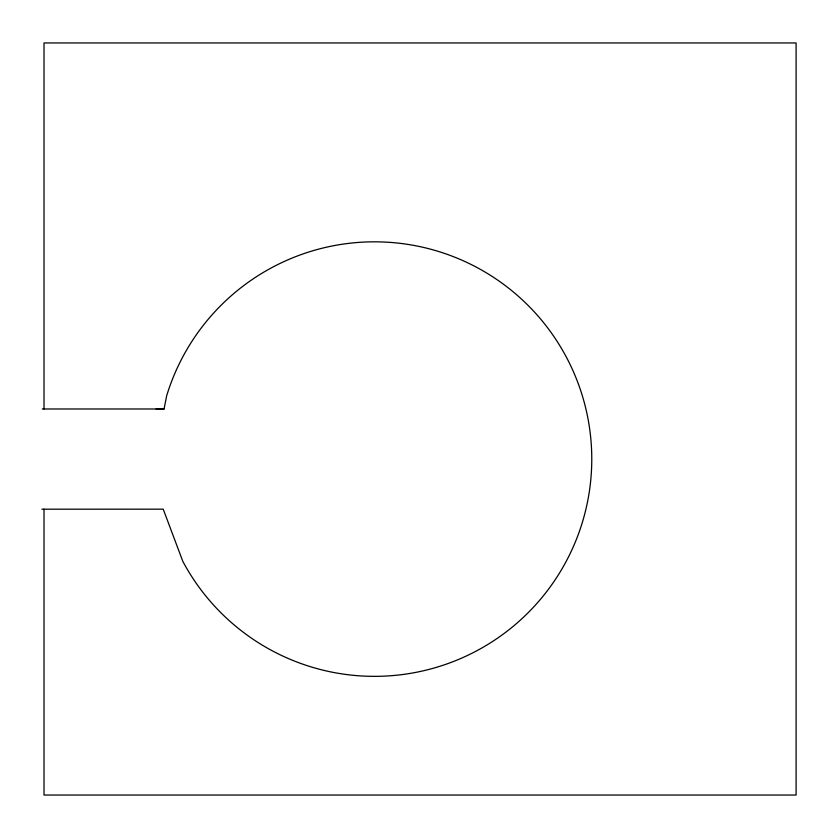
<?xml version="1.0" encoding="UTF-8"?>
<svg xmlns="http://www.w3.org/2000/svg" width="838" height="838" viewBox="0 0 838 838"><rect width="100%" height="100%" fill="white"/><g stroke="black" fill="none" stroke-linecap="round" stroke-linejoin="round"><path stroke-width="1.26" d="M156.088 408.986L164.07 408.975M42.267 408.986L164.07 408.986L166.636 395.892A217.272 217.272 0 0 1 489.35 274.655A217.272 217.272 0 0 1 522.933 617.753A217.272 217.272 0 0 1 182.831 561.387L163.221 509.169L41.9 509.2M44.016 408.986L44.016 42.958L796.1 42.958L796.1 795.042L44.016 795.042L44.016 509.2"/></g></svg>
